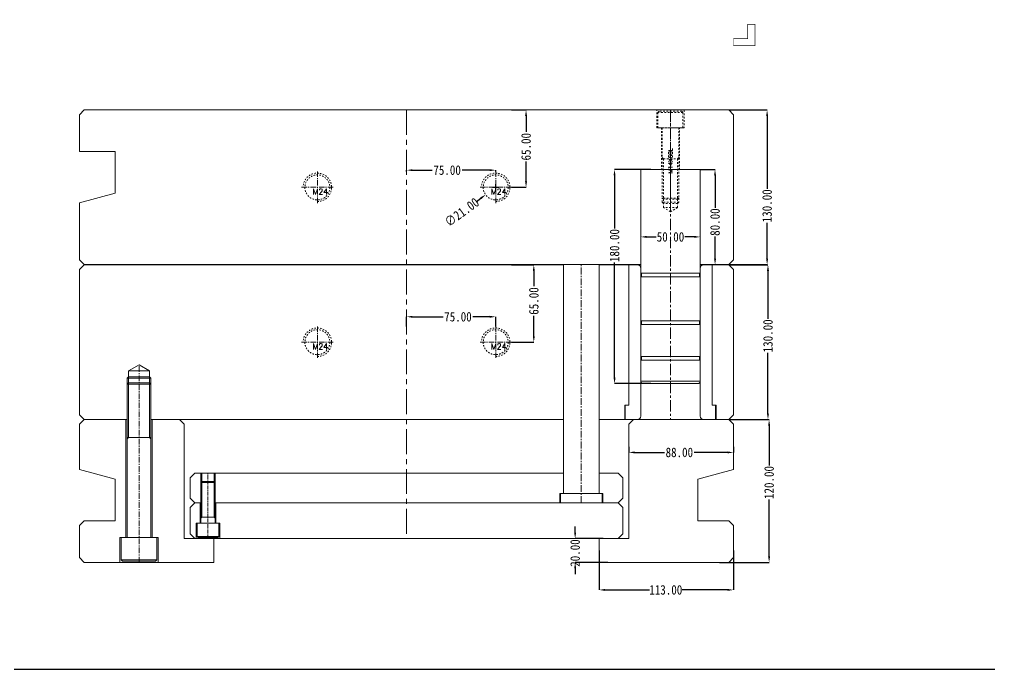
# Model space of a CAD drawing. Header units: millimetres. Extents: x -840 to 1682, y -9216 to -2117.
# Drawn here: x 47 to 862, y -5083 to -4536 of the extents above; entities that cross this region are included whole.
import ezdxf
from ezdxf.enums import TextEntityAlignment as Align

# ---------------------------------------------------------------- set-up
doc = ezdxf.new("R2010")
doc.units = ezdxf.units.MM
doc.header["$LTSCALE"] = 16.335
doc.header["$PDMODE"] = 3
doc.header["$PDSIZE"] = 8
doc.linetypes.add('CENTER', pattern=[0.6, 0.375, -0.075, 0.075, -0.075])
doc.linetypes.add('HIDDEN', pattern=[0.2, 0.1, -0.1])
doc.layers.get('0').update_dxf_attribs({"linetype": 'CONTINUOUS'})
doc.layers.get('Defpoints').update_dxf_attribs({"linetype": 'CONTINUOUS'})
doc.layers.add('moldbase', color=7, linetype='CONTINUOUS', lineweight=20)
doc.layers.add('screw', color=33, linetype='CONTINUOUS', lineweight=13)
doc.styles.get("Standard").update_dxf_attribs({"font": 'txt', "width": 0.85})
doc.styles.add('TXT', font='txt.shx', dxfattribs={"bigfont": 'gbcbig.shx'})
doc.dimstyles.get("Standard").update_dxf_attribs({"dimtxt": 3.5, "dimasz": 3.5, "dimexe": 0.18, "dimexo": 0.0625, "dimgap": 0.09, "dimtad": 1, "dimdsep": 46, "dimtxsty": 'Standard', "dimcen": 0.09, "dimadec": 0, "dimazin": 0, "dimtol": 1, "dimtp": 0.01, "dimtm": 0.01, "dimtfac": 1, "dimtofl": 0, "dimtmove": 0, "dimatfit": 3, "dimfxl": 0, "dimtolj": 1, "dimarcsym": 0})
doc.dimstyles.new('STANDARD$0', dxfattribs={"dimscale": 2, "dimtxt": 3, "dimasz": 3, "dimexe": 1.25, "dimexo": 0.625, "dimgap": 0.5, "dimtad": 0, "dimdsep": 46, "dimlunit": 6, "dimtxsty": 'Standard', "dimblk": 'CLOSEDBLANK', "dimcen": 0, "dimclrt": 2, "dimazin": 2, "dimtfac": 2, "dimtmove": 1, "dimatfit": 3, "dimfxl": 0, "dimtolj": 1, "dimtzin": 0, "dimarcsym": 0})

# ---------------------------------------------------------------- blocks, each defined once
blk = doc.blocks.new('*D605')
at = {"color": 0, "lineweight": -2}
for p, q in [((643.1, -4612.42), (675.37, -4612.42)), ((675.37, -4617.42), (675.37, -4678.7)), ((675.37, -4737.42), (675.37, -4707.21)), ((643.1, -4742.42), (675.37, -4742.42))]:
    blk.add_line(p, q, dxfattribs=at)
at = {"color": 0}
for points in [[(674.53, -4617.42), (676.2, -4617.42), (675.37, -4612.42)], [(674.53, -4737.42), (676.2, -4737.42), (675.37, -4742.42)]]:
    blk.add_solid(points, dxfattribs=at)
at = {"layer": 'Defpoints', "color": 0}
for p in [(643.1, -4612.42), (643.1, -4742.42), (675.37, -4742.42)]:
    blk.add_point(p, dxfattribs=at)
at = {"color": 0, "insert": (675.37, -4692.96), "char_height": 8, "attachment_point": 5, "rotation": 90}
blk.add_mtext('\\A1;130.00', dxfattribs=at)
blk = doc.blocks.new('*D606')
at = {"color": 0, "lineweight": -2}
for p, q in [((643.1, -4742.62), (676.1, -4742.62)), ((676.1, -4747.62), (676.1, -4788.01)), ((676.1, -4867.62), (676.1, -4816.53)), ((643.1, -4872.62), (676.1, -4872.62))]:
    blk.add_line(p, q, dxfattribs=at)
at = {"color": 0}
for points in [[(675.27, -4747.62), (676.93, -4747.62), (676.1, -4742.62)], [(675.27, -4867.62), (676.93, -4867.62), (676.1, -4872.62)]]:
    blk.add_solid(points, dxfattribs=at)
at = {"layer": 'Defpoints', "color": 0}
for p in [(643.1, -4742.62), (643.1, -4872.62), (676.1, -4872.62)]:
    blk.add_point(p, dxfattribs=at)
at = {"color": 0, "insert": (676.1, -4802.27), "char_height": 8, "attachment_point": 5, "rotation": 90}
blk.add_mtext('\\A1;130.00', dxfattribs=at)
blk = doc.blocks.new('screw_m24_g')
at = {"layer": 'screw', "color": 1, "linetype": 'CENTER', "ltscale": 0.746373}
for p, q in [((0, -13.2), (0, 13.2)), ((-13.2, 0), (13.2, 0))]:
    blk.add_line(p, q, dxfattribs=at)
at = {"layer": 'screw', "color": 33, "linetype": 'HIDDEN', "ltscale": 0.746373}
blk.add_circle((0, 0), 10.5, dxfattribs=at)
at = {"layer": 'screw', "color": 92, "linetype": 'HIDDEN', "ltscale": 0.746373}
blk.add_arc((0, 0), 12, 270, 180, dxfattribs=at)
at = {"layer": 'screw', "color": 6, "style": 'TXT'}
blk.add_text('M24', height=4.8, dxfattribs=at).set_placement((-4.08, -6))
blk = doc.blocks.new('*D608')
at = {"color": 0, "lineweight": -2}
for p, q in [((460.3, -4612.42), (472.64, -4612.42)), ((472.64, -4617.42), (472.64, -4630.73)), ((472.64, -4672.42), (472.64, -4655.85)), ((460.3, -4677.42), (472.64, -4677.42))]:
    blk.add_line(p, q, dxfattribs=at)
at = {"color": 0}
for points in [[(471.8, -4617.42), (473.47, -4617.42), (472.64, -4612.42)], [(471.8, -4672.42), (473.47, -4672.42), (472.64, -4677.42)]]:
    blk.add_solid(points, dxfattribs=at)
at = {"layer": 'Defpoints', "color": 0}
for p in [(460.3, -4612.42), (472.64, -4612.42), (460.3, -4677.42)]:
    blk.add_point(p, dxfattribs=at)
at = {"color": 0, "insert": (472.64, -4643.29), "char_height": 8, "attachment_point": 5, "rotation": 90}
blk.add_mtext('\\A1;65.00', dxfattribs=at)
blk = doc.blocks.new('*D609')
at = {"color": 0, "lineweight": -2}
for p, q in [((372.1, -4664.22), (372.1, -4663)), ((377.1, -4663), (393.68, -4663)), ((442.1, -4663), (418.79, -4663)), ((447.1, -4664.22), (447.1, -4663))]:
    blk.add_line(p, q, dxfattribs=at)
at = {"color": 0}
for points in [[(377.1, -4662.17), (377.1, -4663.84), (372.1, -4663)], [(442.1, -4662.17), (442.1, -4663.84), (447.1, -4663)]]:
    blk.add_solid(points, dxfattribs=at)
at = {"layer": 'Defpoints', "color": 0}
for p in [(372.1, -4663), (372.1, -4664.22), (447.1, -4664.22)]:
    blk.add_point(p, dxfattribs=at)
at = {"color": 0, "insert": (406.23, -4663), "char_height": 8, "attachment_point": 5}
blk.add_mtext('\\A1;75.00', dxfattribs=at)
blk = doc.blocks.new('*D610')
at = {"color": 0, "lineweight": -2}
for p, q in [((372.1, -4794.42), (372.1, -4786.23)), ((377.1, -4786.23), (402.81, -4786.23)), ((442.1, -4786.23), (427.93, -4786.23)), ((447.1, -4794.42), (447.1, -4786.23))]:
    blk.add_line(p, q, dxfattribs=at)
at = {"color": 0}
for points in [[(377.1, -4785.39), (377.1, -4787.06), (372.1, -4786.23)], [(442.1, -4785.39), (442.1, -4787.06), (447.1, -4786.23)]]:
    blk.add_solid(points, dxfattribs=at)
at = {"layer": 'Defpoints', "color": 0}
for p in [(372.1, -4786.23), (372.1, -4794.42), (447.1, -4794.42)]:
    blk.add_point(p, dxfattribs=at)
at = {"color": 0, "insert": (415.37, -4786.23), "char_height": 8, "attachment_point": 5}
blk.add_mtext('\\A1;75.00', dxfattribs=at)
blk = doc.blocks.new('*D611')
at = {"color": 0, "lineweight": -2}
for p, q in [((460.3, -4742.62), (479.16, -4742.62)), ((479.16, -4747.62), (479.16, -4760.43)), ((479.16, -4802.62), (479.16, -4785.54)), ((460.3, -4807.62), (479.16, -4807.62))]:
    blk.add_line(p, q, dxfattribs=at)
at = {"color": 0}
for points in [[(478.33, -4747.62), (479.99, -4747.62), (479.16, -4742.62)], [(478.33, -4802.62), (479.99, -4802.62), (479.16, -4807.62)]]:
    blk.add_solid(points, dxfattribs=at)
at = {"layer": 'Defpoints', "color": 0}
for p in [(460.3, -4742.62), (479.16, -4742.62), (460.3, -4807.62)]:
    blk.add_point(p, dxfattribs=at)
at = {"color": 0, "insert": (479.16, -4772.98), "char_height": 8, "attachment_point": 5, "rotation": 90}
blk.add_mtext('\\A1;65.00', dxfattribs=at)
blk = doc.blocks.new('*D612')
at = {"color": 0, "lineweight": -2}
for p, q in [((619.1, -4662.42), (631.58, -4662.42)), ((631.58, -4667.42), (631.58, -4694.67)), ((631.58, -4737.42), (631.58, -4718.65)), ((619.1, -4742.42), (631.58, -4742.42))]:
    blk.add_line(p, q, dxfattribs=at)
at = {"color": 0}
for points in [[(630.75, -4667.42), (632.42, -4667.42), (631.58, -4662.42)], [(630.75, -4737.42), (632.42, -4737.42), (631.58, -4742.42)]]:
    blk.add_solid(points, dxfattribs=at)
at = {"layer": 'Defpoints', "color": 0}
for p in [(619.1, -4662.42), (619.1, -4742.42), (631.58, -4742.42)]:
    blk.add_point(p, dxfattribs=at)
at = {"color": 0, "insert": (631.58, -4706.66), "char_height": 8, "attachment_point": 5, "rotation": 90}
blk.add_mtext('\\A1;80.00', dxfattribs=at)
blk = doc.blocks.new('*D613')
at = {"color": 0, "lineweight": -2}
for p, q in [((577.52, -4662.42), (547.06, -4662.42)), ((547.06, -4667.42), (547.06, -4712.12)), ((547.06, -4837.42), (547.06, -4740.63)), ((577.52, -4842.42), (547.06, -4842.42))]:
    blk.add_line(p, q, dxfattribs=at)
at = {"color": 0}
for points in [[(546.23, -4667.42), (547.89, -4667.42), (547.06, -4662.42)], [(546.23, -4837.42), (547.89, -4837.42), (547.06, -4842.42)]]:
    blk.add_solid(points, dxfattribs=at)
at = {"layer": 'Defpoints', "color": 0}
for p in [(577.52, -4662.42), (547.06, -4842.42), (577.52, -4842.42)]:
    blk.add_point(p, dxfattribs=at)
at = {"color": 0, "insert": (547.06, -4726.37), "char_height": 8, "attachment_point": 5, "rotation": 90}
blk.add_mtext('\\A1;180.00', dxfattribs=at)
blk = doc.blocks.new('*D614')
at = {"color": 0, "lineweight": -2}
for p, q in [((574.1, -4719.09), (582.11, -4719.09)), ((614.1, -4719.09), (606.09, -4719.09))]:
    blk.add_line(p, q, dxfattribs=at)
at = {"color": 0}
for points in [[(574.1, -4718.25), (574.1, -4719.92), (569.1, -4719.09)], [(614.1, -4718.25), (614.1, -4719.92), (619.1, -4719.09)]]:
    blk.add_solid(points, dxfattribs=at)
at = {"layer": 'Defpoints', "color": 0}
for p in [(569.1, -4719.09), (619.1, -4719.09), (619.1, -4719.09)]:
    blk.add_point(p, dxfattribs=at)
at = {"color": 0, "insert": (594.1, -4719.09), "char_height": 8, "attachment_point": 5}
blk.add_mtext('\\A1;50.00', dxfattribs=at)
blk = doc.blocks.new('*D622')
at = {"color": 0, "lineweight": -2}
for p, q in [((643.1, -4872.62), (677.06, -4872.62)), ((677.06, -4877.62), (677.06, -4911.27)), ((677.06, -4987.62), (677.06, -4939.79)), ((635.3, -4992.62), (677.06, -4992.62))]:
    blk.add_line(p, q, dxfattribs=at)
at = {"color": 0}
for points in [[(676.22, -4877.62), (677.89, -4877.62), (677.06, -4872.62)], [(676.22, -4987.62), (677.89, -4987.62), (677.06, -4992.62)]]:
    blk.add_solid(points, dxfattribs=at)
at = {"layer": 'Defpoints', "color": 0}
for p in [(643.1, -4872.62), (635.3, -4992.62), (677.06, -4992.62)]:
    blk.add_point(p, dxfattribs=at)
at = {"color": 0, "insert": (677.06, -4925.53), "char_height": 8, "attachment_point": 5, "rotation": 90}
blk.add_mtext('\\A1;120.00', dxfattribs=at)
blk = doc.blocks.new('*D623')
at = {"color": 0, "lineweight": -2}
for p, q in [((534.1, -4982.71), (534.1, -5015.78)), ((647.1, -4982.71), (647.1, -5015.78)), ((539.1, -5015.78), (576.47, -5015.78)), ((642.1, -5015.78), (603.85, -5015.78))]:
    blk.add_line(p, q, dxfattribs=at)
at = {"color": 0}
for points in [[(539.1, -5014.95), (539.1, -5016.61), (534.1, -5015.78)], [(642.1, -5014.95), (642.1, -5016.61), (647.1, -5015.78)]]:
    blk.add_solid(points, dxfattribs=at)
at = {"layer": 'Defpoints', "color": 0}
for p in [(534.1, -4982.71), (647.1, -4982.71), (534.1, -5015.78)]:
    blk.add_point(p, dxfattribs=at)
at = {"color": 0, "insert": (590.16, -5015.78), "char_height": 8, "attachment_point": 5}
blk.add_mtext('\\A1;113.00', dxfattribs=at)
blk = doc.blocks.new('*D624')
at = {"color": 0, "lineweight": -2}
for p, q in [((559.1, -4895.61), (559.1, -4900.25)), ((647.1, -4895.61), (647.1, -4900.25)), ((564.1, -4900.25), (588.99, -4900.25)), ((642.1, -4900.25), (614.11, -4900.25))]:
    blk.add_line(p, q, dxfattribs=at)
at = {"color": 0}
for points in [[(564.1, -4899.41), (564.1, -4901.08), (559.1, -4900.25)], [(642.1, -4899.41), (642.1, -4901.08), (647.1, -4900.25)]]:
    blk.add_solid(points, dxfattribs=at)
at = {"layer": 'Defpoints', "color": 0}
for p in [(559.1, -4895.61), (647.1, -4895.61), (559.1, -4900.25)]:
    blk.add_point(p, dxfattribs=at)
at = {"color": 0, "insert": (601.55, -4900.25), "char_height": 8, "attachment_point": 5}
blk.add_mtext('\\A1;88.00', dxfattribs=at)
blk = doc.blocks.new('*D637')
at = {"color": 0, "lineweight": -2}
for p, q in [((447.1, -4680.1), (447.1, -4674.75)), ((444.43, -4677.42), (449.77, -4677.42))]:
    blk.add_line(p, q, dxfattribs=at)
at = {"color": 0, "linetype": 'Continuous', "lineweight": -2}
blk.add_line((430.55, -4689.53), (434.59, -4686.57), dxfattribs=at)
at = {"color": 0}
blk.add_solid([(434.1, -4685.9), (435.08, -4687.25), (438.62, -4683.62)], dxfattribs=at)
at = {"layer": 'Defpoints', "color": 0}
for p in [(455.57, -4671.23), (438.62, -4683.62)]:
    blk.add_point(p, dxfattribs=at)
at = {"color": 0, "insert": (418.59, -4698.28), "char_height": 8, "attachment_point": 5, "rotation": 36.18073}
blk.add_mtext('\\A1;∅21.00', dxfattribs=at)
blk = doc.blocks.new('*D641')
at = {"color": 0, "lineweight": -2}
for p, q in [((513.92, -4967.62), (513.92, -4962.62)), ((537.43, -4972.62), (513.92, -4972.62)), ((541.39, -4992.62), (513.92, -4992.62)), ((513.92, -4997.62), (513.92, -5002.62))]:
    blk.add_line(p, q, dxfattribs=at)
at = {"color": 0}
for points in [[(513.08, -4967.62), (514.75, -4967.62), (513.92, -4972.62)], [(513.08, -4997.62), (514.75, -4997.62), (513.92, -4992.62)]]:
    blk.add_solid(points, dxfattribs=at)
at = {"layer": 'Defpoints', "color": 0}
for p in [(537.43, -4972.62), (513.92, -4992.62), (541.39, -4992.62)]:
    blk.add_point(p, dxfattribs=at)
at = {"color": 0, "insert": (513.92, -4984.81), "char_height": 8, "attachment_point": 5, "rotation": 90}
blk.add_mtext('\\A1;20.00', dxfattribs=at)

msp = doc.modelspace()

# ---------------------------------------------------------------- linework, layer by layer
msp.add_lwpolyline([(-2.436, -3897.363), (1541.452, -3897.363), (1541.452, -5082.754), (-2.436, -5082.754)], close=True)
at = {"layer": 'moldbase'}
for p, q in [((101.099, -4612.425), (97.099, -4616.425)), ((97.099, -4616.425), (97.099, -4647.425)), ((643.099, -4612.425), (101.099, -4612.425)), ((643.099, -4612.425), (647.099, -4616.425)), ((647.099, -4616.425), (647.099, -4738.425)), ((97.099, -4647.425), (127.099, -4647.425)), ((127.099, -4647.425), (127.099, -4682.425)), ((569.099, -4865.625), (569.099, -4662.425)), ((619.099, -4662.425), (569.099, -4662.425)), ((619.099, -4662.425), (619.099, -4865.625)), ((127.099, -4682.425), (97.099, -4690.463)), ((97.099, -4690.463), (97.099, -4738.425)), ((97.099, -4738.425), (101.099, -4742.425)), ((647.099, -4738.425), (643.099, -4742.425)), ((101.099, -4742.625), (97.099, -4746.625)), ((97.099, -4746.625), (97.099, -4868.625)), ((569.099, -4742.425), (101.099, -4742.425)), ((504.099, -4742.625), (101.099, -4742.625)), ((504.099, -4934.625), (504.099, -4742.625)), ((534.099, -4934.625), (534.099, -4742.625)), ((569.099, -4742.625), (534.099, -4742.625)), ((559.099, -4742.625), (559.099, -4860.625)), ((643.099, -4742.425), (619.099, -4742.425)), ((643.099, -4742.625), (619.099, -4742.625)), ((629.099, -4742.625), (629.099, -4860.625)), ((643.099, -4742.625), (647.099, -4746.625)), ((647.099, -4746.625), (647.099, -4868.625)), ((619.099, -4749.625), (569.099, -4749.625)), ((619.099, -4752.625), (569.099, -4752.625)), ((569.099, -4869.625), (569.099, -4755.625)), ((619.099, -4869.625), (619.099, -4755.625)), ((619.099, -4789.625), (569.099, -4789.625)), ((619.099, -4792.625), (569.099, -4792.625)), ((619.099, -4819.625), (569.099, -4819.625)), ((138.349, -4831.625), (147.099, -4826.573)), ((147.099, -4826.573), (155.849, -4831.625)), ((619.099, -4822.625), (569.099, -4822.625)), ((138.349, -4841.625), (138.349, -4831.625)), ((138.349, -4831.625), (155.849, -4831.625)), ((155.849, -4831.625), (155.849, -4841.625)), ((137.099, -4842.875), (138.349, -4841.625)), ((137.099, -4971.625), (137.099, -4842.875)), ((138.349, -4841.625), (155.849, -4841.625)), ((155.849, -4841.625), (157.099, -4842.875)), ((157.099, -4971.625), (157.099, -4842.875)), ((619.099, -4840.425), (569.099, -4840.425)), ((617.099, -4842.425), (571.099, -4842.425)), ((559.099, -4860.625), (555.599, -4860.625)), ((555.599, -4860.625), (555.599, -4872.625)), ((556.099, -4860.625), (556.099, -4872.625)), ((629.099, -4860.625), (632.599, -4860.625)), ((632.099, -4860.625), (632.099, -4872.625)), ((632.599, -4860.625), (632.599, -4872.625)), ((97.099, -4868.625), (101.099, -4872.625)), ((647.099, -4868.625), (643.099, -4872.625)), ((101.099, -4872.625), (97.099, -4876.625)), ((97.099, -4876.625), (97.099, -4914.586)), ((137.099, -4872.625), (101.099, -4872.625)), ((136.099, -4872.625), (136.099, -4971.625)), ((504.099, -4872.625), (157.099, -4872.625)), ((158.099, -4971.625), (158.099, -4872.625)), ((181.099, -4872.625), (185.099, -4876.625)), ((185.099, -4876.625), (185.099, -4972.625)), ((643.099, -4872.625), (534.099, -4872.625)), ((563.099, -4872.625), (559.099, -4876.625)), ((559.099, -4876.625), (559.099, -4972.625)), ((643.099, -4872.625), (647.099, -4876.625)), ((647.099, -4876.625), (647.099, -4914.586)), ((137.099, -4887.625), (157.099, -4887.625)), ((97.099, -4914.586), (127.099, -4922.625)), ((194.099, -4917.625), (190.099, -4921.625)), ((504.099, -4917.625), (194.099, -4917.625)), ((199.849, -4924.625), (199.849, -4917.625)), ((210.349, -4924.625), (210.349, -4917.625)), ((550.099, -4917.625), (534.099, -4917.625)), ((550.099, -4917.625), (554.099, -4921.625)), ((647.099, -4914.586), (617.099, -4922.625)), ((127.099, -4922.625), (127.099, -4957.625)), ((190.099, -4921.625), (190.099, -4938.625)), ((199.099, -4925.375), (199.849, -4924.625)), ((199.099, -4959.625), (199.099, -4925.375)), ((199.849, -4924.625), (210.349, -4924.625)), ((210.349, -4924.625), (211.099, -4925.375)), ((211.099, -4959.625), (211.099, -4925.375)), ((554.099, -4921.625), (554.099, -4938.625)), ((617.099, -4922.625), (617.099, -4957.625)), ((501.099, -4942.625), (501.099, -4934.625)), ((501.099, -4934.625), (537.099, -4934.625)), ((501.599, -4942.625), (501.599, -4934.625)), ((536.599, -4934.625), (536.599, -4942.625)), ((537.099, -4934.625), (537.099, -4942.625)), ((190.099, -4938.625), (194.099, -4942.625)), ((194.099, -4942.625), (190.099, -4946.625)), ((199.099, -4942.625), (194.099, -4942.625)), ((198.599, -4942.625), (198.599, -4959.625)), ((550.099, -4942.625), (211.099, -4942.625)), ((211.599, -4959.625), (211.599, -4942.625)), ((554.099, -4938.625), (550.099, -4942.625)), ((550.099, -4942.625), (554.099, -4946.625)), ((190.099, -4946.625), (190.099, -4968.625)), ((554.099, -4946.625), (554.099, -4968.625)), ((101.099, -4957.625), (97.099, -4961.625)), ((127.099, -4957.625), (101.099, -4957.625)), ((195.099, -4972.625), (195.099, -4959.625)), ((195.099, -4959.625), (215.099, -4959.625)), ((196.099, -4970.875), (196.099, -4959.625)), ((196.099, -4959.625), (214.099, -4959.625)), ((199.099, -4954.625), (211.099, -4954.625)), ((214.099, -4959.625), (214.099, -4970.875)), ((215.099, -4959.625), (215.099, -4972.625)), ((643.099, -4957.625), (617.099, -4957.625)), ((643.099, -4957.625), (647.099, -4961.625)), ((97.099, -4961.625), (97.099, -4988.625)), ((190.099, -4968.625), (194.099, -4972.625)), ((554.099, -4968.625), (550.099, -4972.625)), ((647.099, -4961.625), (647.099, -4988.625)), ((131.099, -4992.625), (131.099, -4971.625)), ((131.099, -4971.625), (163.099, -4971.625)), ((132.099, -4990.375), (132.099, -4971.625)), ((132.099, -4971.625), (162.099, -4971.625)), ((162.099, -4971.625), (162.099, -4990.375)), ((163.099, -4971.625), (163.099, -4992.625)), ((559.099, -4972.625), (185.099, -4972.625)), ((196.849, -4971.625), (196.099, -4970.875)), ((196.099, -4970.875), (214.099, -4970.875)), ((196.849, -4971.625), (213.349, -4971.625)), ((210.099, -4972.625), (210.099, -4992.625)), ((214.099, -4970.875), (213.349, -4971.625)), ((534.099, -4972.625), (534.099, -4992.625)), ((97.099, -4988.625), (101.099, -4992.625)), ((210.099, -4992.625), (101.099, -4992.625)), ((133.349, -4991.625), (132.099, -4990.375)), ((132.099, -4990.375), (162.099, -4990.375)), ((133.349, -4991.625), (160.849, -4991.625)), ((162.099, -4990.375), (160.849, -4991.625)), ((643.099, -4992.625), (534.099, -4992.625)), ((647.099, -4988.625), (643.099, -4992.625))]:
    msp.add_line(p, q, dxfattribs=at)
at = {"layer": 'moldbase', "color": 1, "linetype": 'CENTER', "ltscale": 3.420875}
msp.add_line((372.099, -4612.425), (372.099, -4972.625), dxfattribs=at)
at = {"layer": 'moldbase', "color": 1, "linetype": 'CENTER', "ltscale": 1.554943}
msp.add_line((594.099, -4612.425), (594.099, -4872.625), dxfattribs=at)
at = {"layer": 'moldbase', "color": 1, "linetype": 'CENTER', "ltscale": 0.932966}
msp.add_line((519.099, -4942.625), (519.099, -4742.625), dxfattribs=at)
at = {"layer": 'moldbase', "color": 1, "linetype": 'CENTER', "ltscale": 0.777472}
msp.add_line((147.099, -4992.625), (147.099, -4826.573), dxfattribs=at)
at = {"layer": 'moldbase', "color": 92}
for p, q in [((137.099, -4837.875), (138.349, -4836.625)), ((137.099, -4842.875), (137.099, -4837.875)), ((137.099, -4837.875), (157.099, -4837.875)), ((138.349, -4836.625), (155.849, -4836.625)), ((155.849, -4836.625), (157.099, -4837.875)), ((157.099, -4837.875), (157.099, -4842.875)), ((137.099, -4842.875), (157.099, -4842.875)), ((138.349, -4887.625), (138.349, -4841.625)), ((155.849, -4887.625), (155.849, -4841.625)), ((137.099, -4888.875), (138.349, -4887.625)), ((155.849, -4887.625), (157.099, -4888.875)), ((199.099, -4925.375), (199.099, -4917.625)), ((211.099, -4925.375), (211.099, -4917.625)), ((199.099, -4925.375), (211.099, -4925.375)), ((199.849, -4954.625), (199.849, -4924.625)), ((210.349, -4954.625), (210.349, -4924.625)), ((199.099, -4955.375), (199.849, -4954.625)), ((210.349, -4954.625), (211.099, -4955.375))]:
    msp.add_line(p, q, dxfattribs=at)
at = {"layer": 'moldbase', "color": 1, "linetype": 'CENTER', "ltscale": 0.466483}
msp.add_line((205.099, -4972.625), (205.099, -4917.625), dxfattribs=at)
at = {"layer": 'moldbase', "const_width": 0.5}
msp.add_lwpolyline([(647.099, -4552.425), (659.099, -4552.425), (659.099, -4540.425), (665.099, -4540.425), (665.099, -4558.425), (647.099, -4558.425), (647.099, -4552.425)], dxfattribs=at)
at = {"layer": 'moldbase'}
for centre, radius, start, end in [((566.099, -4745.625), 3, 0, 90), ((622.099, -4745.625), 3, 90, 180), ((567.776, -4751.125), 2, 311.409608, 48.590469), ((620.422, -4751.125), 2, 131.4098, 228.590317), ((567.776, -4791.125), 2, 311.409608, 48.590469), ((620.422, -4791.125), 2, 131.4098, 228.590317), ((567.776, -4821.125), 2, 311.409608, 48.590469), ((620.422, -4821.125), 2, 131.4098, 228.590317), ((571.099, -4840.425), 2, 180, 270), ((617.099, -4840.425), 2, 270, 0), ((566.099, -4869.625), 3, 270, 0), ((622.099, -4869.625), 3, 180, 270)]:
    msp.add_arc(centre, radius, start, end, dxfattribs=at)
at = {"layer": 'screw', "color": 8, "linetype": 'HIDDEN', "ltscale": 0.870768}
for p, q in [((582.599, -4627.425), (582.599, -4612.425)), ((583.599, -4614.425), (584.599, -4613.425)), ((583.599, -4627.425), (583.599, -4614.425)), ((604.599, -4614.425), (583.599, -4614.425)), ((603.599, -4613.425), (584.599, -4613.425)), ((603.599, -4613.425), (604.599, -4614.425)), ((604.599, -4614.425), (604.599, -4627.425)), ((605.599, -4612.425), (605.599, -4627.425)), ((605.599, -4627.425), (582.599, -4627.425)), ((604.599, -4627.425), (583.599, -4627.425)), ((586.599, -4627.425), (586.599, -4662.425)), ((587.099, -4627.425), (587.099, -4686.425)), ((601.099, -4627.425), (601.099, -4686.425)), ((601.599, -4662.425), (601.599, -4627.425)), ((601.099, -4653.425), (587.099, -4653.425)), ((588.099, -4687.425), (587.099, -4686.425)), ((600.099, -4687.425), (588.099, -4687.425)), ((588.099, -4694.425), (588.099, -4687.425)), ((601.099, -4686.425), (600.099, -4687.425)), ((600.099, -4687.425), (600.099, -4694.425)), ((594.099, -4697.889), (588.099, -4694.425)), ((600.099, -4694.425), (588.099, -4694.425)), ((600.099, -4694.425), (594.099, -4697.889))]:
    msp.add_line(p, q, dxfattribs=at)
at = {"layer": 'screw', "color": 1, "linetype": 'CENTER', "ltscale": 0.54423}
msp.add_line((594.099, -4612.425), (594.099, -4697.889), dxfattribs=at)
at = {"layer": 'screw', "color": 92, "linetype": 'HIDDEN', "ltscale": 0.870768}
for p, q in [((588.099, -4653.425), (587.099, -4652.425)), ((588.099, -4653.425), (588.099, -4687.425)), ((601.099, -4652.425), (600.099, -4653.425)), ((600.099, -4653.425), (600.099, -4687.425)), ((587.099, -4689.925), (587.099, -4686.425)), ((601.099, -4686.425), (587.099, -4686.425)), ((588.099, -4690.925), (587.099, -4689.925)), ((601.099, -4689.925), (587.099, -4689.925)), ((600.099, -4690.925), (588.099, -4690.925)), ((601.099, -4689.925), (600.099, -4690.925)), ((601.099, -4686.425), (601.099, -4689.925))]:
    msp.add_line(p, q, dxfattribs=at)

# ---------------------------------------------------------------- block references
at = {"layer": 'screw'}
for p in [(297.099, -4677.425), (447.099, -4677.425), (297.099, -4807.625), (447.099, -4807.625)]:
    msp.add_blockref('screw_m24_g', p, dxfattribs=at)

# ---------------------------------------------------------------- texts
at = {"layer": 'screw', "color": 6, "linetype": 'HIDDEN', "ltscale": 0.870768, "style": 'TXT'}
msp.add_text('M14X60L', height=3.5, rotation=90, dxfattribs=at).set_placement((594.099, -4655.157), align=Align.MIDDLE)

# ---------------------------------------------------------------- dimensions: what is measured, and where the dimension line sits
for base, p1, p2, picture, middle in [((472.636, -4612.425), (460.299, -4677.425), (460.299, -4612.425), '*D608', (472.636, -4643.291)), ((675.368, -4742.425), (643.099, -4612.425), (643.099, -4742.425), '*D605', (675.368, -4692.958)), ((547.062, -4842.425), (577.524, -4662.425), (577.524, -4842.425), '*D613', (547.062, -4726.375)), ((631.583, -4742.425), (619.099, -4662.425), (619.099, -4742.425), '*D612', (631.583, -4706.656)), ((479.159, -4742.625), (460.299, -4807.625), (460.299, -4742.625), '*D611', (479.159, -4772.982)), ((676.099, -4872.625), (643.099, -4742.625), (643.099, -4872.625), '*D606', (676.099, -4802.271)), ((677.057, -4992.625), (643.099, -4872.625), (635.302, -4992.625), '*D622', (677.057, -4925.531)), ((513.917, -4992.625), (537.426, -4972.625), (541.395, -4992.625), '*D641', (513.917, -4984.809))]:
    dim = msp.add_linear_dim(base=base, p1=p1, p2=p2, angle=90, dimstyle='STANDARD$0', override={"dimscale": 1, "dimtxt": 8, "dimasz": 5, "dimexe": 0, "dimexo": 0, "dimgap": 0.09, "dimzin": 0, "dimlunit": 2, "dimcen": 2.673, "dimclrt": 0, "dimadec": 0, "dimazin": 0, "dimtp": 0.01, "dimtm": 0.01, "dimtfac": 1, "dimtofl": 0, "dimtmove": 0})
    dim.commit()
    dim.dimension.update_dxf_attribs({"geometry": picture, "text_midpoint": middle, "dimtype": 160})
for base, p1, p2, picture, middle in [((372.099, -4663.002), (447.099, -4664.225), (372.099, -4664.225), '*D609', (406.233, -4663.002)), ((619.099, -4719.087), (569.099, -4719.087), (619.099, -4719.087), '*D614', (594.099, -4719.087)), ((372.099, -4786.226), (447.099, -4794.425), (372.099, -4794.425), '*D610', (415.37, -4786.226)), ((559.099, -4900.246), (647.099, -4895.605), (559.099, -4895.605), '*D624', (601.548, -4900.246)), ((534.099, -5015.78), (647.099, -4982.706), (534.099, -4982.706), '*D623', (590.155, -5015.78))]:
    dim = msp.add_linear_dim(base=base, p1=p1, p2=p2, dimstyle='STANDARD$0', override={"dimscale": 1, "dimtxt": 8, "dimasz": 5, "dimexe": 0, "dimexo": 0, "dimgap": 0.09, "dimzin": 0, "dimlunit": 2, "dimcen": 2.673, "dimclrt": 0, "dimadec": 0, "dimazin": 0, "dimtp": 0.01, "dimtm": 0.01, "dimtfac": 1, "dimtofl": 0, "dimtmove": 0})
    dim.commit()
    dim.dimension.update_dxf_attribs({"geometry": picture, "text_midpoint": middle, "dimtype": 160})
dim = msp.add_diameter_dim_2p(p1=(455.574, -4671.226), p2=(438.624, -4683.623), dimstyle='Standard', override={"dimtxt": 8, "dimasz": 5, "dimexe": 0, "dimexo": 0, "dimtad": 0, "dimzin": 0, "dimcen": 2.673, "dimtol": 0, "dimfxl": 1.25, "dimtzin": 0})
dim.commit()
dim.dimension.update_dxf_attribs({"geometry": '*D637', "text_midpoint": (418.588, -4698.277)})

doc.saveas('drawing.dxf')
